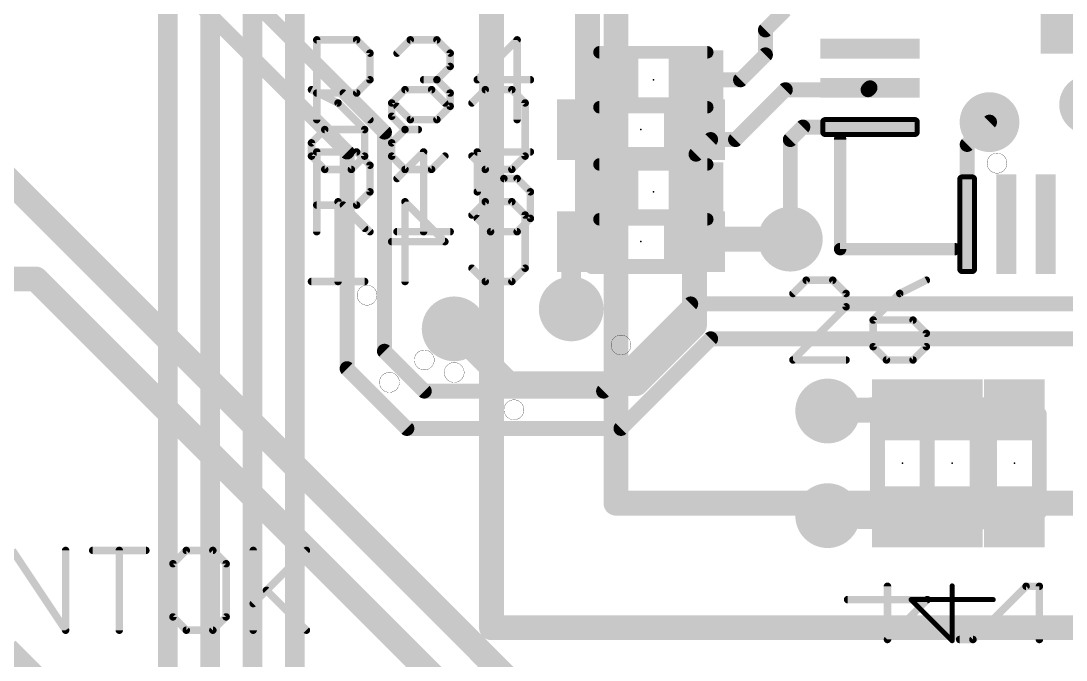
# Model space of a CAD drawing. Extents: x -18 to 144, y -21 to 125.
# Drawn here: x 40.92 to 51.58, y 59.36 to 65.88 of the extents above; entities that cross this region are included whole.
import ezdxf

# ---------------------------------------------------------------- set-up
doc = ezdxf.new("R2010")
doc.units = 0
for name, color, linetype in [('1', 251, 'CONTINUOUS'), ('114', 4, 'CONTINUOUS'), ('15', 251, 'CONTINUOUS'), ('16', 175, 'CONTINUOUS'), ('18', 82, 'CONTINUOUS'), ('2', 82, 'CONTINUOUS'), ('21', 253, 'CONTINUOUS'), ('22', 251, 'CONTINUOUS'), ('23', 7, 'CONTINUOUS'), ('24', 7, 'CONTINUOUS'), ('25', 253, 'CONTINUOUS'), ('27', 251, 'CONTINUOUS'), ('28', 251, 'CONTINUOUS')]:
    doc.layers.add(name, color=color, linetype=linetype)

# ---------------------------------------------------------------- blocks, each defined once
blk = doc.blocks.new('RECT')
blk.add_solid([(-0.5, -0.5), (0.5, -0.5), (-0.5, 0.5), (0.5, 0.5)])
blk = doc.blocks.new('RECT32512X162560R50')
at = {"const_width": 0.0508}
blk.add_lwpolyline([(0.0762, -0.4572), (0.0762, 0.4572, 0.4142), (0.0508, 0.4826), (-0.0508, 0.4826, 0.4142), (-0.0762, 0.4572), (-0.0762, -0.4572, 0.4142), (-0.0508, -0.4826), (0.0508, -0.4826, 0.4142)], format="xyb", close=True, dxfattribs=at)
blk.add_solid([(-0.0635, -0.4699), (0.0635, -0.4699), (-0.0635, 0.4699), (0.0635, 0.4699)])
blk = doc.blocks.new('ROUNDV')
at = {"const_width": 0.5}
blk.add_lwpolyline([(0, -0.25, 1), (0, 0.25, 1), (0, -0.25)], format="xyb", dxfattribs=at)

msp = doc.modelspace()

# ---------------------------------------------------------------- linework, layer by layer
at = {"layer": '1'}
for points, const_width in [([(40.6146, 68.7578), (44.6278, 64.7446)], 0.1524), ([(40.64, 68.1482), (44.2468, 64.5414)], 0.1524), ([(48.514, 65.786), (48.7172, 65.9892)], 0.1524), ([(48.514, 65.532), (48.514, 65.786)], 0.1524), ([(48.26, 65.278), (48.514, 65.532)], 0.1524), ([(46.936, 64.135), (46.936, 65.278)], 0.2032), ([(47.806, 65.278), (48.26, 65.278)], 0.1524), ([(48.2092, 64.6684), (48.7172, 65.1764)], 0.1524), ([(48.7172, 65.1764), (49.5612, 65.1764)], 0.1524), ([(49.5612, 65.1764), (49.5808, 65.196)], 0.1524), ([(48.8956, 64.796), (48.768, 64.6684)], 0.1524), ([(49.5808, 64.796), (48.8956, 64.796)], 0.1524), ([(50.572, 64.6182), (50.8, 64.8462)], 0.1524), ([(44.6278, 64.7446), (44.6278, 62.5094)], 0.1524), ([(47.806, 64.5192), (47.9552, 64.6684)], 0.1524), ([(47.9552, 64.6684), (48.2092, 64.6684)], 0.1524), ([(48.768, 64.6684), (48.768, 63.6524)], 0.1524), ([(44.2468, 64.5414), (44.2468, 62.3316)], 0.1524), ([(50.572, 63.8048), (50.572, 64.6182)], 0.1524), ([(47.806, 64.135), (47.806, 64.5192)], 0.1524), ([(46.5328, 63.7318), (46.936, 64.135)], 0.2032), ([(46.5328, 62.9412), (46.5328, 63.7318)], 0.2032), ([(46.863, 62.103), (47.752, 62.992)], 0.1524), ([(54.864, 62.992), (47.752, 62.992)], 0.1524), ([(47.9552, 62.6364), (47.0408, 61.722)], 0.1524), ([(55.0164, 62.6364), (47.9552, 62.6364)], 0.1524), ([(44.6278, 62.5094), (45.0342, 62.103)], 0.1524), ([(44.2468, 62.3316), (44.8564, 61.722)], 0.1524), ([(45.0342, 62.103), (46.863, 62.103)], 0.1524), ([(49.6951, 61.9125), (49.149, 61.8998)], 0.254), ([(50.419, 61.9125), (49.6951, 61.9125)], 0.254), ([(44.8564, 61.722), (47.0408, 61.722)], 0.1524), ([(49.6697, 60.8203), (49.149, 60.833)], 0.254), ([(50.419, 60.8203), (49.6697, 60.8203)], 0.254), ([(42.4434, 57.8358), (40.7924, 59.4868)], 0.2032)]:
    msp.add_lwpolyline(points, dxfattribs=dict(at, const_width=const_width))
for points, const_width in [([(48.5521, 65.786, 1), (48.4759, 65.786)], 0.0762), ([(48.4871, 65.8129, 1), (48.5409, 65.7591)], 0.0762), ([(48.4759, 65.532, 1), (48.5521, 65.532)], 0.0762), ([(48.5409, 65.5051, 1), (48.4871, 65.5589)], 0.0762), ([(46.9868, 65.278, 1), (46.8852, 65.278)], 0.1016), ([(47.806, 65.3161, 1), (47.806, 65.2399)], 0.0762), ([(48.2331, 65.3049, 1), (48.2869, 65.2511)], 0.0762), ([(48.26, 65.2399, 1), (48.26, 65.3161)], 0.0762), ([(48.7172, 65.2145, 1), (48.7172, 65.1383)], 0.0762), ([(48.7441, 65.1495, 1), (48.6903, 65.2033)], 0.0762), ([(49.6077, 65.1691, 1), (49.5539, 65.2229)], 0.0762), ([(49.5612, 65.1383, 1), (49.5612, 65.2145)], 0.0762), ([(49.5343, 65.2033, 1), (49.5881, 65.1495)], 0.0762), ([(48.8956, 64.8341, 1), (48.8956, 64.7579)], 0.0762), ([(48.9225, 64.7691, 1), (48.8687, 64.8229)], 0.0762), ([(49.5808, 64.7579, 1), (49.5808, 64.8341)], 0.0762), ([(50.8269, 64.8193, 1), (50.7731, 64.8731)], 0.0762), ([(44.6659, 64.7446, 1), (44.5897, 64.7446)], 0.0762), ([(44.6009, 64.7177, 1), (44.6547, 64.7715)], 0.0762), ([(47.9552, 64.7065, 1), (47.9552, 64.6303)], 0.0762), ([(47.9821, 64.6415, 1), (47.9283, 64.6953)], 0.0762), ([(48.1823, 64.6953, 1), (48.2361, 64.6415)], 0.0762), ([(48.2092, 64.6303, 1), (48.2092, 64.7065)], 0.0762), ([(48.8061, 64.6684, 1), (48.7299, 64.6684)], 0.0762), ([(48.7411, 64.6953, 1), (48.7949, 64.6415)], 0.0762), ([(44.2849, 64.5414, 1), (44.2087, 64.5414)], 0.0762), ([(50.6101, 64.6182, 1), (50.5339, 64.6182)], 0.0762), ([(50.5451, 64.6451, 1), (50.5989, 64.5913)], 0.0762), ([(44.2199, 64.5145, 1), (44.2737, 64.5683)], 0.0762), ([(47.8441, 64.5192, 1), (47.7679, 64.5192)], 0.0762), ([(47.7791, 64.5461, 1), (47.8329, 64.4923)], 0.0762), ([(46.8852, 64.135, 1), (46.9868, 64.135)], 0.1016), ([(46.9719, 64.0991, 1), (46.9001, 64.1709)], 0.1016), ([(47.7679, 64.135, 1), (47.8441, 64.135)], 0.0762), ([(46.5836, 63.7318, 1), (46.482, 63.7318)], 0.1016), ([(46.4969, 63.7677, 1), (46.5687, 63.6959)], 0.1016), ([(50.5339, 63.8048, 1), (50.6101, 63.8048)], 0.0762), ([(48.7299, 63.6524, 1), (48.8061, 63.6524)], 0.0762), ([(47.752, 63.0301, 1), (47.752, 62.9539)], 0.0762), ([(47.7789, 62.9651, 1), (47.7251, 63.0189)], 0.0762), ([(46.482, 62.9412, 1), (46.5836, 62.9412)], 0.1016), ([(47.9552, 62.6745, 1), (47.9552, 62.5983)], 0.0762), ([(47.9821, 62.6095, 1), (47.9283, 62.6633)], 0.0762), ([(44.6547, 62.5363, 1), (44.6009, 62.4825)], 0.0762), ([(44.5897, 62.5094, 1), (44.6659, 62.5094)], 0.0762), ([(44.2737, 62.3585, 1), (44.2199, 62.3047)], 0.0762), ([(44.2087, 62.3316, 1), (44.2849, 62.3316)], 0.0762), ([(45.0342, 62.1411, 1), (45.0342, 62.0649)], 0.0762), ([(45.0073, 62.0761, 1), (45.0611, 62.1299)], 0.0762), ([(46.8361, 62.1299, 1), (46.8899, 62.0761)], 0.0762), ([(46.863, 62.0649, 1), (46.863, 62.1411)], 0.0762), ([(49.1475, 61.9633, 1), (49.1505, 61.8363)], 0.127), ([(49.6951, 61.976, 1), (49.6951, 61.849)], 0.127), ([(49.6966, 61.849, 1), (49.6936, 61.976)], 0.127), ([(50.419, 61.849, 1), (50.419, 61.976)], 0.127), ([(44.8564, 61.7601, 1), (44.8564, 61.6839)], 0.0762), ([(44.8295, 61.6951, 1), (44.8833, 61.7489)], 0.0762), ([(47.0139, 61.7489, 1), (47.0677, 61.6951)], 0.0762), ([(47.0408, 61.6839, 1), (47.0408, 61.7601)], 0.0762), ([(49.1505, 60.8965, 1), (49.1475, 60.7695)], 0.127), ([(49.6697, 60.8838, 1), (49.6697, 60.7568)], 0.127), ([(49.6682, 60.7568, 1), (49.6712, 60.8838)], 0.127), ([(50.419, 60.7568, 1), (50.419, 60.8838)], 0.127)]:
    msp.add_lwpolyline(points, format="xyb", dxfattribs=dict(at, const_width=const_width))
at = {"layer": '114', "const_width": 0.0025}
for points in [[(50.8762, 64.3255, 1), (50.8762, 64.5287, 1), (50.8762, 64.3255)], [(44.45, 62.9793, 1), (44.45, 63.1825, 1), (44.45, 62.9793)], [(47.0408, 62.4713, 1), (47.0408, 62.6745, 1), (47.0408, 62.4713)], [(45.0342, 62.3189, 1), (45.0342, 62.5221, 1), (45.0342, 62.3189)], [(45.339, 62.1919, 1), (45.339, 62.3951, 1), (45.339, 62.1919)], [(44.6786, 62.0903, 1), (44.6786, 62.2935, 1), (44.6786, 62.0903)], [(45.9486, 61.8109, 1), (45.9486, 62.0141, 1), (45.9486, 61.8109)]]:
    msp.add_lwpolyline(points, format="xyb", dxfattribs=at)
at = {"layer": '15', "const_width": 0.254}
for points in [[(45.72, 78.994), (45.72, 59.69)], [(46.99, 60.96), (46.99, 76.962)], [(77.47, 60.96), (46.99, 60.96)], [(45.72, 59.69), (76.2, 59.69)]]:
    msp.add_lwpolyline(points, dxfattribs=at)
at = {"layer": '15', "const_width": 0.127}
for points in [[(46.99, 61.0235, 1), (46.99, 60.8965)], [(46.9265, 60.96, 1), (47.0535, 60.96)], [(45.72, 59.7535, 1), (45.72, 59.6265)], [(45.6565, 59.69, 1), (45.7835, 59.69)]]:
    msp.add_lwpolyline(points, format="xyb", dxfattribs=at)
at = {"layer": '16'}
for points, const_width in [([(46.6979, 66.421), (46.6979, 64.77)], 0.254), ([(46.6979, 66.421), (46.6979, 63.627)], 0.254), ([(46.6979, 64.77), (46.7106, 64.77)], 0.254), ([(47.7901, 63.627), (47.7901, 64.77)], 0.254), ([(40.5892, 64.4652), (46.5836, 58.4708)], 0.254), ([(47.8155, 63.6524), (47.7901, 63.627)], 0.254), ([(48.768, 63.6524), (47.8155, 63.6524)], 0.254), ([(46.6979, 63.627), (46.5328, 63.4873)], 0.254), ([(46.6979, 63.627), (46.609, 63.627)], 0.2032), ([(47.7901, 63.627), (47.7901, 62.7761)], 0.254), ([(46.5328, 63.4873), (46.5328, 62.9412)], 0.2032), ([(39.116, 63.246), (41.0718, 63.246)], 0.254), ([(41.0718, 63.246), (46.355, 57.9628)], 0.254), ([(45.3342, 62.7363), (45.339, 62.738)], 0.254), ([(45.8912, 62.1792), (45.3342, 62.7363)], 0.254), ([(47.7901, 62.7761), (47.1932, 62.1792)], 0.254), ([(47.1932, 62.1792), (45.8912, 62.1792)], 0.254), ([(49.6443, 61.9125), (49.149, 61.8998)], 0.254), ([(49.911, 61.9125), (49.6443, 61.9125)], 0.254), ([(51.054, 61.9125), (49.911, 61.9125)], 0.254), ([(49.6697, 60.8203), (49.149, 60.833)], 0.254), ([(49.911, 60.8203), (49.6697, 60.8203)], 0.254), ([(51.054, 60.8203), (49.911, 60.8203)], 0.254)]:
    msp.add_lwpolyline(points, dxfattribs=dict(at, const_width=const_width))
for points, const_width in [([(46.6979, 64.8335, 1), (46.6979, 64.7065)], 0.127), ([(46.6344, 64.77, 1), (46.7614, 64.77)], 0.127), ([(46.7106, 64.7065, 1), (46.7106, 64.8335)], 0.127), ([(47.8536, 64.77, 1), (47.7266, 64.77)], 0.127), ([(47.8155, 63.7159, 1), (47.8155, 63.5889)], 0.127), ([(47.8604, 63.6075, 1), (47.7706, 63.6973)], 0.127), ([(48.768, 63.5889, 1), (48.768, 63.7159)], 0.127), ([(46.609, 63.6778, 1), (46.609, 63.5762)], 0.1016), ([(46.6344, 63.627, 1), (46.7614, 63.627)], 0.127), ([(46.7389, 63.5785, 1), (46.6569, 63.6755)], 0.127), ([(46.6979, 63.5762, 1), (46.6979, 63.6778)], 0.1016), ([(47.8536, 63.627, 1), (47.7266, 63.627)], 0.127), ([(47.7452, 63.6719, 1), (47.835, 63.5821)], 0.127), ([(47.7266, 63.627, 1), (47.8536, 63.627)], 0.127), ([(46.4918, 63.5358, 1), (46.5738, 63.4388)], 0.127), ([(46.5836, 63.4873, 1), (46.482, 63.4873)], 0.1016), ([(41.1167, 63.2909, 1), (41.0269, 63.2011)], 0.127), ([(41.0718, 63.1825, 1), (41.0718, 63.3095)], 0.127), ([(46.482, 62.9412, 1), (46.5836, 62.9412)], 0.1016), ([(45.3791, 62.7812, 1), (45.2893, 62.6914)], 0.127), ([(45.3128, 62.7961, 1), (45.3555, 62.6765)], 0.127), ([(45.3604, 62.6782, 1), (45.3176, 62.7978)], 0.127), ([(47.7266, 62.7761, 1), (47.8536, 62.7761)], 0.127), ([(47.835, 62.7312, 1), (47.7452, 62.821)], 0.127), ([(45.8912, 62.2427, 1), (45.8912, 62.1157)], 0.127), ([(45.8463, 62.1343, 1), (45.9361, 62.2241)], 0.127), ([(47.1483, 62.2241, 1), (47.2381, 62.1343)], 0.127), ([(47.1932, 62.1157, 1), (47.1932, 62.2427)], 0.127), ([(49.1474, 61.9633, 1), (49.1506, 61.8363)], 0.127), ([(49.6443, 61.976, 1), (49.6443, 61.849)], 0.127), ([(49.6459, 61.849, 1), (49.6427, 61.976)], 0.127), ([(49.911, 61.976, 1), (49.911, 61.849)], 0.127), ([(49.911, 61.849, 1), (49.911, 61.976)], 0.127), ([(51.054, 61.849, 1), (51.054, 61.976)], 0.127), ([(49.1505, 60.8965, 1), (49.1475, 60.7695)], 0.127), ([(49.6697, 60.8838, 1), (49.6697, 60.7568)], 0.127), ([(49.6682, 60.7568, 1), (49.6712, 60.8838)], 0.127), ([(49.911, 60.8838, 1), (49.911, 60.7568)], 0.127), ([(49.911, 60.7568, 1), (49.911, 60.8838)], 0.127), ([(51.054, 60.7568, 1), (51.054, 60.8838)], 0.127)]:
    msp.add_lwpolyline(points, format="xyb", dxfattribs=dict(at, const_width=const_width))
at = {"layer": '2', "const_width": 0.2032}
for points in [[(42.418, 58.42), (42.418, 69.342)], [(42.8498, 58.1914), (42.8498, 69.1642)], [(43.2816, 57.9374), (43.2816, 69.0118)], [(43.7134, 68.8086), (43.7134, 57.658)]]:
    msp.add_lwpolyline(points, dxfattribs=at)
at = {"layer": '21'}
for points, const_width in [([(46.821, 65.558), (47.921, 65.558)], 0.127), ([(46.821, 64.998), (47.921, 64.998)], 0.127), ([(49.276, 64.6684), (49.276, 63.5508)], 0.127), ([(46.821, 64.415), (47.921, 64.415)], 0.127), ([(46.821, 63.855), (47.921, 63.855)], 0.127), ([(49.276, 63.5508), (50.4444, 63.5508)], 0.127), ([(48.9301, 63.234), (48.7945, 63.0984)], 0.0762), ([(49.2013, 63.234), (48.9301, 63.234)], 0.0762), ([(49.3369, 63.0984), (49.2013, 63.234)], 0.0762), ([(50.1555, 63.234), (49.8843, 63.0984)], 0.0762), ([(49.3369, 62.9628), (49.3369, 63.0984)], 0.0762), ([(49.8843, 63.0984), (49.6131, 62.8272)], 0.0762), ([(48.7945, 62.4205), (49.3369, 62.9628)], 0.0762), ([(49.6131, 62.8272), (49.6131, 62.5561)], 0.0762), ([(50.0199, 62.8272), (49.6131, 62.8272)], 0.0762), ([(50.1555, 62.6917), (50.0199, 62.8272)], 0.0762), ([(50.1555, 62.5561), (50.1555, 62.6917)], 0.0762), ([(49.6131, 62.5561), (49.7487, 62.4205)], 0.0762), ([(50.0199, 62.4205), (50.1555, 62.5561)], 0.0762), ([(49.3369, 62.4205), (48.7945, 62.4205)], 0.0762), ([(49.7487, 62.4205), (50.0199, 62.4205)], 0.0762), ([(50.165, 61.8664), (50.165, 60.8664)], 0.1524), ([(50.673, 60.8664), (50.673, 61.8664)], 0.1524)]:
    msp.add_lwpolyline(points, dxfattribs=dict(at, const_width=const_width))
for points, const_width in [([(46.821, 65.5898, 1), (46.821, 65.5263)], 0.0635), ([(47.921, 65.5263, 1), (47.921, 65.5898)], 0.0635), ([(46.821, 65.0298, 1), (46.821, 64.9663)], 0.0635), ([(47.921, 64.9663, 1), (47.921, 65.0298)], 0.0635), ([(49.3078, 64.6684, 1), (49.2443, 64.6684)], 0.0635), ([(46.821, 64.4468, 1), (46.821, 64.3833)], 0.0635), ([(47.921, 64.3833, 1), (47.921, 64.4468)], 0.0635), ([(46.821, 63.8868, 1), (46.821, 63.8233)], 0.0635), ([(47.921, 63.8233, 1), (47.921, 63.8868)], 0.0635), ([(49.276, 63.5826, 1), (49.276, 63.5191)], 0.0635), ([(49.2443, 63.5508, 1), (49.3078, 63.5508)], 0.0635), ([(50.4444, 63.5191, 1), (50.4444, 63.5826)], 0.0635), ([(48.9301, 63.253, 1), (48.9301, 63.2149)], 0.0381), ([(48.9436, 63.2205, 1), (48.9167, 63.2475)], 0.0381), ([(49.2148, 63.2475, 1), (49.1878, 63.2205)], 0.0381), ([(49.2013, 63.2149, 1), (49.2013, 63.253)], 0.0381), ([(50.164, 63.217, 1), (50.1469, 63.251)], 0.0381), ([(48.7811, 63.1119, 1), (48.808, 63.0849)], 0.0381), ([(49.3559, 63.0984, 1), (49.3178, 63.0984)], 0.0381), ([(49.3234, 63.0849, 1), (49.3503, 63.1119)], 0.0381), ([(49.8758, 63.1155, 1), (49.8928, 63.0814)], 0.0381), ([(49.8978, 63.0849, 1), (49.8708, 63.1119)], 0.0381), ([(49.3178, 62.9628, 1), (49.3559, 62.9628)], 0.0381), ([(49.3503, 62.9494, 1), (49.3234, 62.9763)], 0.0381), ([(49.6322, 62.8272, 1), (49.5941, 62.8272)], 0.0381), ([(49.6131, 62.8463, 1), (49.6131, 62.8082)], 0.0381), ([(49.5997, 62.8407, 1), (49.6266, 62.8138)], 0.0381), ([(50.0333, 62.8407, 1), (50.0064, 62.8138)], 0.0381), ([(50.0199, 62.8082, 1), (50.0199, 62.8463)], 0.0381), ([(50.1745, 62.6917, 1), (50.1364, 62.6917)], 0.0381), ([(50.142, 62.6782, 1), (50.1689, 62.7051)], 0.0381), ([(49.6266, 62.5696, 1), (49.5997, 62.5426)], 0.0381), ([(50.1689, 62.5426, 1), (50.142, 62.5696)], 0.0381), ([(49.5941, 62.5561, 1), (49.6322, 62.5561)], 0.0381), ([(50.1364, 62.5561, 1), (50.1745, 62.5561)], 0.0381), ([(48.7945, 62.4396, 1), (48.7945, 62.4015)], 0.0381), ([(48.7811, 62.434, 1), (48.808, 62.407)], 0.0381), ([(49.3369, 62.4015, 1), (49.3369, 62.4396)], 0.0381), ([(49.7487, 62.4396, 1), (49.7487, 62.4015)], 0.0381), ([(49.7352, 62.407, 1), (49.7622, 62.434)], 0.0381), ([(50.0064, 62.434, 1), (50.0333, 62.407)], 0.0381), ([(50.0199, 62.4015, 1), (50.0199, 62.4396)], 0.0381), ([(50.2031, 61.8664, 1), (50.1269, 61.8664)], 0.0762), ([(50.7111, 61.8664, 1), (50.6349, 61.8664)], 0.0762), ([(50.1269, 60.8664, 1), (50.2031, 60.8664)], 0.0762), ([(50.6349, 60.8664, 1), (50.7111, 60.8664)], 0.0762)]:
    msp.add_lwpolyline(points, format="xyb", dxfattribs=dict(at, const_width=const_width))
at = {"layer": '22', "const_width": 0.1524}
for points in [[(46.744, 65.024), (47.744, 65.024)], [(47.744, 64.516), (46.744, 64.516)], [(46.744, 63.881), (47.744, 63.881)], [(47.744, 63.373), (46.744, 63.373)], [(49.657, 60.8664), (49.657, 61.8664)], [(50.165, 61.8664), (50.165, 60.8664)], [(50.8, 60.8664), (50.8, 61.8664)], [(51.308, 61.8664), (51.308, 60.8664)]]:
    msp.add_lwpolyline(points, dxfattribs=at)
at = {"layer": '22', "const_width": 0.0762}
for points in [[(46.744, 65.0621, 1), (46.744, 64.9859)], [(47.744, 64.9859, 1), (47.744, 65.0621)], [(46.744, 64.5541, 1), (46.744, 64.4779)], [(47.744, 64.4779, 1), (47.744, 64.5541)], [(46.744, 63.9191, 1), (46.744, 63.8429)], [(47.744, 63.8429, 1), (47.744, 63.9191)], [(46.744, 63.4111, 1), (46.744, 63.3349)], [(47.744, 63.3349, 1), (47.744, 63.4111)], [(49.6951, 61.8664, 1), (49.6189, 61.8664)], [(50.2031, 61.8664, 1), (50.1269, 61.8664)], [(50.8381, 61.8664, 1), (50.7619, 61.8664)], [(51.3461, 61.8664, 1), (51.2699, 61.8664)], [(49.6189, 60.8664, 1), (49.6951, 60.8664)], [(50.1269, 60.8664, 1), (50.2031, 60.8664)], [(50.7619, 60.8664, 1), (50.8381, 60.8664)], [(51.2699, 60.8664, 1), (51.3461, 60.8664)]]:
    msp.add_lwpolyline(points, format="xyb", dxfattribs=at)
at = {"layer": '23'}
for p in [(47.371, 65.278), (47.371, 64.135), (50.419, 61.3664)]:
    msp.add_point(p, dxfattribs=at)
at = {"layer": '24'}
for p in [(47.244, 64.77), (47.244, 63.627), (49.911, 61.3664), (51.054, 61.3664)]:
    msp.add_point(p, dxfattribs=at)
at = {"layer": '25', "const_width": 0.0762}
for points in [[(43.9374, 64.8716), (43.9374, 65.6851)], [(43.9374, 65.6851), (44.3441, 65.6851)], [(44.3441, 65.6851), (44.4797, 65.5495)], [(44.7559, 65.5495), (44.8915, 65.6851)], [(44.8915, 65.6851), (45.1627, 65.6851)], [(45.1627, 65.6851), (45.2983, 65.5495)], [(45.9813, 65.6851), (45.5745, 65.2783)], [(45.9813, 64.8716), (45.9813, 65.6851)], [(44.4797, 65.5495), (44.4797, 65.2783)], [(45.2983, 65.5495), (45.2983, 65.4139)], [(45.2983, 65.4139), (45.1627, 65.2783)], [(44.4797, 65.2783), (44.3441, 65.1428)], [(45.1627, 65.2783), (45.0271, 65.2783)], [(45.1627, 65.2783), (45.2983, 65.1428)], [(45.5745, 65.2783), (46.1168, 65.2783)], [(44.3441, 65.1428), (43.9374, 65.1428)], [(44.2085, 65.1428), (44.4797, 64.8716)], [(45.2983, 65.1428), (45.2983, 65.0072)], [(44.8915, 64.8716), (44.7559, 65.0072)], [(45.2983, 65.0072), (45.1627, 64.8716)], [(45.1627, 64.8716), (44.8915, 64.8716)], [(43.9374, 63.7286), (43.9374, 64.5421)], [(43.9374, 64.5421), (44.3441, 64.5421)], [(44.3441, 64.5421), (44.4797, 64.4065)], [(44.7559, 64.2709), (45.0271, 64.5421)], [(45.0271, 64.5421), (45.0271, 63.7286)], [(46.1168, 64.5421), (45.5745, 64.5421)], [(45.5745, 64.5421), (45.5745, 64.1353)], [(44.4797, 64.4065), (44.4797, 64.1353)], [(45.5745, 64.1353), (45.8457, 64.2709)], [(45.8457, 64.2709), (45.9813, 64.2709)], [(45.9813, 64.2709), (46.1168, 64.1353)], [(44.4797, 64.1353), (44.3441, 63.9998)], [(46.1168, 64.1353), (46.1168, 63.8642)], [(44.3441, 63.9998), (43.9374, 63.9998)], [(44.2085, 63.9998), (44.4797, 63.7286)], [(45.7101, 63.7286), (45.5745, 63.8642)], [(46.1168, 63.8642), (45.9813, 63.7286)], [(44.7559, 63.7286), (45.2983, 63.7286)], [(45.9813, 63.7286), (45.7101, 63.7286)], [(40.8334, 60.4781), (41.3757, 59.6646)], [(41.3757, 59.6646), (41.3757, 60.4781)], [(41.652, 60.4781), (42.1943, 60.4781)], [(41.9231, 59.6646), (41.9231, 60.4781)], [(42.6061, 60.4781), (42.4705, 60.3425)], [(42.8773, 60.4781), (42.6061, 60.4781)], [(43.0129, 60.3425), (42.8773, 60.4781)], [(43.2891, 60.4781), (43.2891, 59.6646)], [(43.2891, 59.9358), (43.8314, 60.4781)], [(42.4705, 60.3425), (42.4705, 59.8002)], [(43.0129, 59.8002), (43.0129, 60.3425)], [(43.4247, 60.0713), (43.8314, 59.6646)], [(42.4705, 59.8002), (42.6061, 59.6646)], [(42.8773, 59.6646), (43.0129, 59.8002)], [(42.6061, 59.6646), (42.8773, 59.6646)]]:
    msp.add_lwpolyline(points, dxfattribs=at)
at = {"layer": '25', "const_width": 0.0381}
for points in [[(43.9564, 65.6851, 1), (43.9183, 65.6851)], [(43.9374, 65.7041, 1), (43.9374, 65.666)], [(44.3576, 65.6986, 1), (44.3306, 65.6716)], [(44.3441, 65.666, 1), (44.3441, 65.7041)], [(44.8915, 65.7041, 1), (44.8915, 65.666)], [(44.905, 65.6716, 1), (44.8781, 65.6986)], [(45.1762, 65.6986, 1), (45.1492, 65.6716)], [(45.1627, 65.666, 1), (45.1627, 65.7041)], [(46.0003, 65.6851, 1), (45.9622, 65.6851)], [(45.9947, 65.6716, 1), (45.9678, 65.6986)], [(44.4987, 65.5495, 1), (44.4606, 65.5495)], [(44.4662, 65.536, 1), (44.4932, 65.563)], [(44.7425, 65.563, 1), (44.7694, 65.536)], [(45.3173, 65.5495, 1), (45.2792, 65.5495)], [(45.2848, 65.536, 1), (45.3117, 65.563)], [(45.2792, 65.4139, 1), (45.3173, 65.4139)], [(45.3117, 65.4005, 1), (45.2848, 65.4274)], [(44.4606, 65.2783, 1), (44.4987, 65.2783)], [(44.4932, 65.2649, 1), (44.4662, 65.2918)], [(45.0271, 65.2974, 1), (45.0271, 65.2593)], [(45.1762, 65.2918, 1), (45.1492, 65.2649)], [(45.1492, 65.2918, 1), (45.1762, 65.2649)], [(45.1627, 65.2593, 1), (45.1627, 65.2974)], [(45.5745, 65.2974, 1), (45.5745, 65.2593)], [(45.561, 65.2918, 1), (45.588, 65.2649)], [(46.1168, 65.2593, 1), (46.1168, 65.2974)], [(43.9374, 65.1618, 1), (43.9374, 65.1237)], [(44.222, 65.1562, 1), (44.1951, 65.1293)], [(44.3306, 65.1562, 1), (44.3576, 65.1293)], [(44.3441, 65.1237, 1), (44.3441, 65.1618)], [(45.3173, 65.1428, 1), (45.2792, 65.1428)], [(45.2848, 65.1293, 1), (45.3117, 65.1562)], [(44.7694, 65.0207, 1), (44.7425, 64.9937)], [(45.3117, 64.9937, 1), (45.2848, 65.0207)], [(45.2792, 65.0072, 1), (45.3173, 65.0072)], [(43.9183, 64.8716, 1), (43.9564, 64.8716)], [(44.4662, 64.8581, 1), (44.4932, 64.8851)], [(44.8915, 64.8906, 1), (44.8915, 64.8526)], [(44.8781, 64.8581, 1), (44.905, 64.8851)], [(45.1492, 64.8851, 1), (45.1762, 64.8581)], [(45.1627, 64.8526, 1), (45.1627, 64.8906)], [(45.9622, 64.8716, 1), (46.0003, 64.8716)], [(43.9564, 64.5421, 1), (43.9183, 64.5421)], [(43.9374, 64.5611, 1), (43.9374, 64.523)], [(44.3576, 64.5556, 1), (44.3306, 64.5286)], [(44.3441, 64.523, 1), (44.3441, 64.5611)], [(45.0462, 64.5421, 1), (45.0081, 64.5421)], [(45.0406, 64.5286, 1), (45.0136, 64.5556)], [(45.5745, 64.5611, 1), (45.5745, 64.523)], [(45.5936, 64.5421, 1), (45.5555, 64.5421)], [(46.1168, 64.523, 1), (46.1168, 64.5611)], [(44.4987, 64.4065, 1), (44.4606, 64.4065)], [(44.4662, 64.393, 1), (44.4932, 64.42)], [(44.7425, 64.2844, 1), (44.7694, 64.2575)], [(45.8457, 64.29, 1), (45.8457, 64.2519)], [(45.8542, 64.2539, 1), (45.8372, 64.288)], [(45.9947, 64.2844, 1), (45.9678, 64.2575)], [(45.9813, 64.2519, 1), (45.9813, 64.29)], [(44.4606, 64.1353, 1), (44.4987, 64.1353)], [(44.4932, 64.1219, 1), (44.4662, 64.1488)], [(45.566, 64.1524, 1), (45.583, 64.1183)], [(45.5555, 64.1353, 1), (45.5936, 64.1353)], [(46.1359, 64.1353, 1), (46.0978, 64.1353)], [(46.1034, 64.1219, 1), (46.1303, 64.1488)], [(43.9374, 64.0188, 1), (43.9374, 63.9807)], [(44.222, 64.0132, 1), (44.1951, 63.9863)], [(44.3306, 64.0132, 1), (44.3576, 63.9863)], [(44.3441, 63.9807, 1), (44.3441, 64.0188)], [(45.588, 63.8777, 1), (45.561, 63.8507)], [(46.0978, 63.8642, 1), (46.1359, 63.8642)], [(46.1303, 63.8507, 1), (46.1034, 63.8777)], [(44.4662, 63.7151, 1), (44.4932, 63.7421)], [(44.7559, 63.7477, 1), (44.7559, 63.7096)], [(45.2983, 63.7096, 1), (45.2983, 63.7477)], [(45.7101, 63.7477, 1), (45.7101, 63.7096)], [(45.6966, 63.7151, 1), (45.7236, 63.7421)], [(45.9678, 63.7421, 1), (45.9947, 63.7151)], [(45.9813, 63.7096, 1), (45.9813, 63.7477)], [(43.9183, 63.7286, 1), (43.9564, 63.7286)], [(45.0081, 63.7286, 1), (45.0462, 63.7286)], [(41.3948, 60.4781, 1), (41.3567, 60.4781)], [(41.652, 60.4971, 1), (41.652, 60.459)], [(41.9422, 60.4781, 1), (41.9041, 60.4781)], [(42.1943, 60.459, 1), (42.1943, 60.4971)], [(42.6061, 60.4971, 1), (42.6061, 60.459)], [(42.6196, 60.4646, 1), (42.5927, 60.4916)], [(42.8908, 60.4916, 1), (42.8638, 60.4646)], [(42.8773, 60.459, 1), (42.8773, 60.4971)], [(43.3082, 60.4781, 1), (43.2701, 60.4781)], [(43.8449, 60.4646, 1), (43.818, 60.4916)], [(42.4571, 60.356, 1), (42.484, 60.329)], [(42.4896, 60.3425, 1), (42.4515, 60.3425)], [(43.0319, 60.3425, 1), (42.9938, 60.3425)], [(42.9994, 60.329, 1), (43.0263, 60.356)], [(43.4382, 60.0848, 1), (43.4112, 60.0579)], [(43.2756, 59.9492, 1), (43.3026, 59.9223)], [(42.484, 59.8137, 1), (42.4571, 59.7867)], [(42.4515, 59.8002, 1), (42.4896, 59.8002)], [(42.9938, 59.8002, 1), (43.0319, 59.8002)], [(43.0263, 59.7867, 1), (42.9994, 59.8137)], [(41.3567, 59.6646, 1), (41.3948, 59.6646)], [(41.3599, 59.654, 1), (41.3916, 59.6752)], [(41.9041, 59.6646, 1), (41.9422, 59.6646)], [(42.6061, 59.6837, 1), (42.6061, 59.6456)], [(42.5927, 59.6511, 1), (42.6196, 59.6781)], [(42.8638, 59.6781, 1), (42.8908, 59.6511)], [(42.8773, 59.6456, 1), (42.8773, 59.6837)], [(43.2701, 59.6646, 1), (43.3082, 59.6646)], [(43.818, 59.6511, 1), (43.8449, 59.6781)]]:
    msp.add_lwpolyline(points, format="xyb", dxfattribs=at)
at = {"layer": '27', "const_width": 0.0508}
for points in [[(50.4186, 59.5572), (50.4186, 60.1165)], [(50.8381, 59.9767), (49.9992, 59.9767)], [(49.9992, 59.9767), (50.4186, 59.5572)]]:
    msp.add_lwpolyline(points, dxfattribs=at)
at = {"layer": '27', "const_width": 0.0254}
for points in [[(50.4313, 60.1165, 1), (50.4059, 60.1165)], [(49.9992, 59.9894, 1), (49.9992, 59.964)], [(50.0082, 59.9857, 1), (49.9902, 59.9677)], [(50.8381, 59.964, 1), (50.8381, 59.9894)], [(50.4059, 59.5572, 1), (50.4313, 59.5572)], [(50.4097, 59.5482, 1), (50.4276, 59.5662)]]:
    msp.add_lwpolyline(points, format="xyb", dxfattribs=at)
at = {"layer": '28', "const_width": 0.0762}
for points in [[(43.8834, 65.1771), (44.1546, 65.0415)], [(44.8376, 65.1771), (44.702, 65.0415)], [(45.1087, 65.1771), (44.8376, 65.1771)], [(45.2443, 65.0415), (45.1087, 65.1771)], [(45.5206, 65.0415), (45.6562, 65.1771)], [(45.6562, 65.1771), (45.9273, 65.1771)], [(45.9273, 65.1771), (46.0629, 65.0415)], [(44.1546, 65.0415), (44.4257, 64.7703)], [(44.702, 65.0415), (44.702, 64.9059)], [(46.0629, 65.0415), (46.0629, 64.4992)], [(44.702, 64.9059), (44.8376, 64.7703)], [(43.8834, 64.6348), (44.019, 64.7703)], [(44.019, 64.7703), (44.4257, 64.7703)], [(44.4257, 64.7703), (44.4257, 64.4992)], [(44.8376, 64.7703), (44.702, 64.6348)], [(44.8376, 64.7703), (44.9732, 64.7703)], [(43.8834, 64.4992), (43.8834, 64.6348)], [(44.702, 64.6348), (44.702, 64.4992)], [(44.019, 64.3636), (43.8834, 64.4992)], [(44.4257, 64.4992), (44.2902, 64.3636)], [(44.702, 64.4992), (44.8376, 64.3636)], [(45.1087, 64.3636), (45.2443, 64.4992)], [(45.6562, 64.3636), (45.5206, 64.4992)], [(46.0629, 64.4992), (45.9273, 64.3636)], [(44.2902, 64.3636), (44.019, 64.3636)], [(44.8376, 64.3636), (45.1087, 64.3636)], [(45.9273, 64.3636), (45.6562, 64.3636)], [(44.4257, 63.7629), (44.1546, 64.0341)], [(44.1546, 64.0341), (44.1546, 63.2206)], [(44.8376, 63.2206), (44.8376, 64.0341)], [(44.8376, 64.0341), (45.2443, 63.6273)], [(45.5206, 63.8985), (45.6562, 64.0341)], [(45.6562, 64.0341), (45.9273, 64.0341)], [(45.9273, 64.0341), (46.0629, 63.8985)], [(46.0629, 63.8985), (46.0629, 63.3562)], [(45.2443, 63.6273), (44.702, 63.6273)], [(45.6562, 63.2206), (45.5206, 63.3562)], [(46.0629, 63.3562), (45.9273, 63.2206)], [(44.4257, 63.2206), (43.8834, 63.2206)], [(45.9273, 63.2206), (45.6562, 63.2206)], [(49.7589, 59.5699), (49.7589, 60.1123)], [(51.1731, 60.1123), (50.6308, 59.5699)], [(51.3087, 60.1123), (51.1731, 60.1123)], [(51.3087, 59.5699), (51.3087, 60.1123)], [(49.3522, 59.9767), (50.1657, 59.9767)], [(50.1657, 59.9767), (49.7589, 59.5699)], [(50.6308, 59.5699), (50.4952, 59.5699)]]:
    msp.add_lwpolyline(points, dxfattribs=at)
at = {"layer": '28', "const_width": 0.0381}
for points in [[(43.8919, 65.1941, 1), (43.8749, 65.1601)], [(44.8376, 65.1961, 1), (44.8376, 65.158)], [(44.851, 65.1636, 1), (44.8241, 65.1906)], [(45.1222, 65.1906, 1), (45.0953, 65.1636)], [(45.1087, 65.158, 1), (45.1087, 65.1961)], [(45.6562, 65.1961, 1), (45.6562, 65.158)], [(45.6696, 65.1636, 1), (45.6427, 65.1906)], [(45.9408, 65.1906, 1), (45.9138, 65.1636)], [(45.9273, 65.158, 1), (45.9273, 65.1961)], [(44.1681, 65.055, 1), (44.1411, 65.028)], [(44.1461, 65.0245, 1), (44.1631, 65.0586)], [(44.721, 65.0415, 1), (44.6829, 65.0415)], [(44.6885, 65.055, 1), (44.7155, 65.028)], [(45.2309, 65.028, 1), (45.2578, 65.055)], [(45.5071, 65.055, 1), (45.534, 65.028)], [(46.0819, 65.0415, 1), (46.0438, 65.0415)], [(46.0494, 65.028, 1), (46.0764, 65.055)], [(44.7155, 64.9194, 1), (44.6885, 64.8925)], [(44.6829, 64.9059, 1), (44.721, 64.9059)], [(44.019, 64.7894, 1), (44.019, 64.7513)], [(44.0325, 64.7569, 1), (44.0055, 64.7838)], [(44.4448, 64.7703, 1), (44.4067, 64.7703)], [(44.4123, 64.7569, 1), (44.4392, 64.7838)], [(44.4257, 64.7513, 1), (44.4257, 64.7894)], [(44.8376, 64.7894, 1), (44.8376, 64.7513)], [(44.851, 64.7569, 1), (44.8241, 64.7838)], [(44.8241, 64.7569, 1), (44.851, 64.7838)], [(44.9732, 64.7513, 1), (44.9732, 64.7894)], [(43.8699, 64.6482, 1), (43.8969, 64.6213)], [(43.9025, 64.6348, 1), (43.8644, 64.6348)], [(44.721, 64.6348, 1), (44.6829, 64.6348)], [(44.6885, 64.6482, 1), (44.7155, 64.6213)], [(43.8969, 64.5127, 1), (43.8699, 64.4857)], [(43.8644, 64.4992, 1), (43.9025, 64.4992)], [(44.4067, 64.4992, 1), (44.4448, 64.4992)], [(44.4392, 64.4857, 1), (44.4123, 64.5127)], [(44.6829, 64.4992, 1), (44.721, 64.4992)], [(44.7155, 64.5127, 1), (44.6885, 64.4857)], [(45.2578, 64.4857, 1), (45.2309, 64.5127)], [(45.534, 64.5127, 1), (45.5071, 64.4857)], [(46.0438, 64.4992, 1), (46.0819, 64.4992)], [(46.0764, 64.4857, 1), (46.0494, 64.5127)], [(44.019, 64.3826, 1), (44.019, 64.3446)], [(44.2902, 64.3446, 1), (44.2902, 64.3826)], [(44.8376, 64.3826, 1), (44.8376, 64.3446)], [(45.1087, 64.3446, 1), (45.1087, 64.3826)], [(45.6562, 64.3826, 1), (45.6562, 64.3446)], [(45.9273, 64.3446, 1), (45.9273, 64.3826)], [(44.0055, 64.3501, 1), (44.0325, 64.3771)], [(44.2767, 64.3771, 1), (44.3036, 64.3501)], [(44.8241, 64.3501, 1), (44.851, 64.3771)], [(45.0953, 64.3771, 1), (45.1222, 64.3501)], [(45.6427, 64.3501, 1), (45.6696, 64.3771)], [(45.9138, 64.3771, 1), (45.9408, 64.3501)], [(44.1681, 64.0476, 1), (44.1411, 64.0206)], [(44.1736, 64.0341, 1), (44.1355, 64.0341)], [(44.851, 64.0476, 1), (44.8241, 64.0206)], [(44.8566, 64.0341, 1), (44.8185, 64.0341)], [(45.6562, 64.0531, 1), (45.6562, 64.015)], [(45.6696, 64.0206, 1), (45.6427, 64.0476)], [(45.9408, 64.0476, 1), (45.9138, 64.0206)], [(45.9273, 64.015, 1), (45.9273, 64.0531)], [(45.5071, 63.912, 1), (45.534, 63.885)], [(46.0819, 63.8985, 1), (46.0438, 63.8985)], [(46.0494, 63.885, 1), (46.0764, 63.912)], [(44.4123, 63.7495, 1), (44.4392, 63.7764)], [(44.702, 63.6464, 1), (44.702, 63.6083)], [(45.2309, 63.6139, 1), (45.2578, 63.6408)], [(45.2443, 63.6083, 1), (45.2443, 63.6464)], [(45.534, 63.3697, 1), (45.5071, 63.3427)], [(46.0438, 63.3562, 1), (46.0819, 63.3562)], [(46.0764, 63.3427, 1), (46.0494, 63.3697)], [(43.8834, 63.2397, 1), (43.8834, 63.2016)], [(44.1355, 63.2206, 1), (44.1736, 63.2206)], [(44.4257, 63.2016, 1), (44.4257, 63.2397)], [(44.8185, 63.2206, 1), (44.8566, 63.2206)], [(45.6562, 63.2397, 1), (45.6562, 63.2016)], [(45.6427, 63.2071, 1), (45.6696, 63.2341)], [(45.9138, 63.2341, 1), (45.9408, 63.2071)], [(45.9273, 63.2016, 1), (45.9273, 63.2397)], [(49.778, 60.1123, 1), (49.7399, 60.1123)], [(51.1731, 60.1313, 1), (51.1731, 60.0932)], [(51.1866, 60.0988, 1), (51.1596, 60.1257)], [(51.3277, 60.1123, 1), (51.2896, 60.1123)], [(51.3087, 60.0932, 1), (51.3087, 60.1313)], [(49.3522, 59.9957, 1), (49.3522, 59.9576)], [(50.1792, 59.9632, 1), (50.1522, 59.9901)], [(50.1657, 59.9576, 1), (50.1657, 59.9957)], [(49.7455, 59.5834, 1), (49.7724, 59.5565)], [(50.4952, 59.589, 1), (50.4952, 59.5509)], [(50.6173, 59.5834, 1), (50.6443, 59.5565)], [(50.6308, 59.5509, 1), (50.6308, 59.589)], [(49.7399, 59.5699, 1), (49.778, 59.5699)], [(51.2896, 59.5699, 1), (51.3277, 59.5699)]]:
    msp.add_lwpolyline(points, format="xyb", dxfattribs=at)

# ---------------------------------------------------------------- block references
at = {"layer": '1', "xscale": 8.1026, "yscale": 8.1026}
msp.add_blockref('RECT', (55.372, 69.596), dxfattribs=at)
at = {"layer": '1'}
for p, xscale, yscale, rotation in [((49.5808, 65.596), 0.2032, 1.016, 270), ((46.936, 65.278), 0.56, 0.6, 180), ((47.806, 65.278), 0.56, 0.6, 180), ((49.5808, 65.196), 0.2032, 1.016, 270), ((46.936, 64.135), 0.56, 0.6, 180), ((47.806, 64.135), 0.56, 0.6, 180), ((50.972, 63.8048), 0.2032, 1.016, 180), ((51.372, 63.8048), 0.2032, 1.016, 180), ((50.419, 61.9125), 0.62, 0.62, 270), ((50.419, 60.8203), 0.62, 0.62, 270)]:
    msp.add_blockref('RECT', p, dxfattribs=dict(at, xscale=xscale, yscale=yscale, rotation=rotation))
for p, rotation in [((49.5808, 64.796), 270), ((50.572, 63.8048), 180)]:
    msp.add_blockref('RECT32512X162560R50', p, dxfattribs=dict(at, rotation=rotation))
at = {"layer": '16', "xscale": 0.62, "yscale": 0.62}
for p, rotation in [((46.6979, 64.77), 180), ((47.7901, 64.77), 180), ((46.6979, 63.627), 180), ((47.7901, 63.627), 180), ((49.911, 61.9125), 270), ((51.054, 61.9125), 270), ((49.911, 60.8203), 270), ((51.054, 60.8203), 270)]:
    msp.add_blockref('RECT', p, dxfattribs=dict(at, rotation=rotation))
at = {"layer": '18'}
for p, xscale, yscale in [((51.816, 65.024), 0.6096, 0.6096), ((51.816, 65.024), 0.6096, 0.6096), ((51.816, 65.024), 0.6096, 0.6096), ((51.816, 65.024), 0.6096, 0.6096), ((50.8, 64.8462), 0.6096, 0.6096), ((50.8, 64.8462), 0.6096, 0.6096), ((50.8, 64.8462), 0.6096, 0.6096), ((50.8, 64.8462), 0.6096, 0.6096), ((48.768, 63.6524), 0.6604, 0.6604), ((48.768, 63.6524), 0.6604, 0.6604), ((48.768, 63.6524), 0.6604, 0.6604), ((48.768, 63.6524), 0.6604, 0.6604), ((46.5328, 62.9412), 0.6604, 0.6604), ((46.5328, 62.9412), 0.6604, 0.6604), ((46.5328, 62.9412), 0.6604, 0.6604), ((46.5328, 62.9412), 0.6604, 0.6604), ((45.339, 62.738), 0.6604, 0.6604), ((45.339, 62.738), 0.6604, 0.6604), ((45.339, 62.738), 0.6604, 0.6604), ((45.339, 62.738), 0.6604, 0.6604), ((49.149, 61.8998), 0.6604, 0.6604), ((49.149, 61.8998), 0.6604, 0.6604), ((49.149, 61.8998), 0.6604, 0.6604), ((49.149, 61.8998), 0.6604, 0.6604), ((49.149, 60.833), 0.6604, 0.6604), ((49.149, 60.833), 0.6604, 0.6604), ((49.149, 60.833), 0.6604, 0.6604), ((49.149, 60.833), 0.6604, 0.6604)]:
    msp.add_blockref('ROUNDV', p, dxfattribs=dict(at, xscale=xscale, yscale=yscale))

doc.saveas('drawing.dxf')
